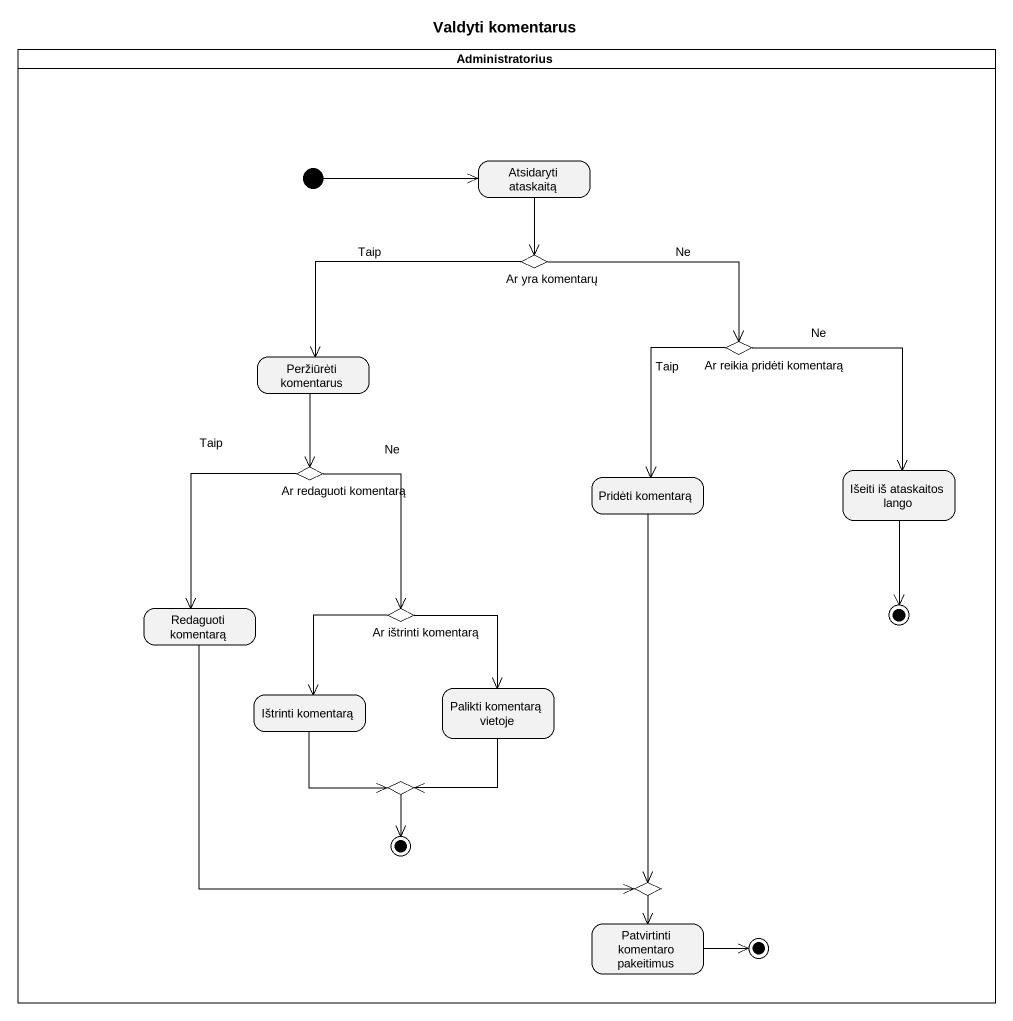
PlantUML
@startuml
title Valdyti komentarus
hide empty description
state Administratorius <<partition>> {
  state "Atsidaryti ataskaitą" as Atsidaryti_ataskaitą
  state "Ar yra komentarų" as Ar_yra_komentarų <<choice>>
  state "Peržiūrėti komentarus" as Peržiūrėti_komentarus
  state "Ar reikia pridėti komentarą" as Ar_reikia_pridėti_komentarą <<choice>>
  state "Ar redaguoti komentarą" as Ar_redaguoti_komentarą <<choice>>
  state "Pridėti komentarą" as Pridėti_komentarą
  state "Išeiti iš ataskaitos lango" as Išeiti_iš_ataskaitos_lango
  state "Redaguoti komentarą" as Redaguoti_komentarą
  state "Ar ištrinti komentarą" as Ar_ištrinti_komentarą <<choice>>
  state final1 <<end>>
  state "Ištrinti komentarą" as Ištrinti_komentarą
  state "Palikti komentarą vietoje" as Palikti_komentarą_vietoje
  state choice1 <<choice>>
  state final2 <<end>>
  state choice2 <<choice>>
  state "Patvirtinti komentaro pakeitimus" as Patvirtinti_komentaro
  state final3 <<end>>
  [*] -right-> Atsidaryti_ataskaitą
}
Atsidaryti_ataskaitą --> Ar_yra_komentarų
Ar_yra_komentarų -left-> Peržiūrėti_komentarus : Taip
Ar_yra_komentarų -right-> Ar_reikia_pridėti_komentarą : Ne
Peržiūrėti_komentarus --> Ar_redaguoti_komentarą
Ar_reikia_pridėti_komentarą --> Pridėti_komentarą : Taip
Ar_reikia_pridėti_komentarą --> Išeiti_iš_ataskaitos_lango : Ne
Ar_redaguoti_komentarą --> Redaguoti_komentarą : Taip
Ar_redaguoti_komentarą --> Ar_ištrinti_komentarą : Ne
Pridėti_komentarą --> choice2
Išeiti_iš_ataskaitos_lango --> final1
Redaguoti_komentarą -right-> choice2
Ar_ištrinti_komentarą --> Ištrinti_komentarą
Ar_ištrinti_komentarą --> Palikti_komentarą_vietoje
Ištrinti_komentarą --> choice1
Palikti_komentarą_vietoje --> choice1
choice1 --> final2
choice2 --> Patvirtinti_komentaro
Patvirtinti_komentaro -right-> final3
@enduml
